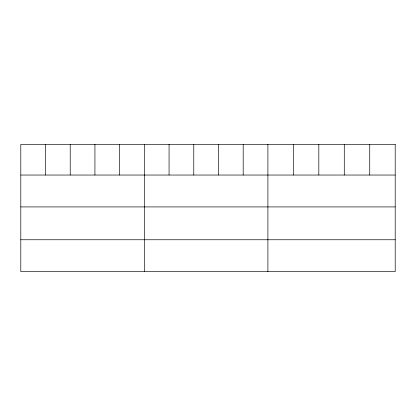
<?xml version="1.0" encoding="UTF-8"?>
<svg xmlns="http://www.w3.org/2000/svg" width="416" height="416" viewBox="0 0 416 416"><rect width="100%" height="100%" fill="white"/><g stroke="black" fill="none" stroke-linecap="round" stroke-linejoin="round"><path stroke-width="0.62" d="M20.8 175.042L395.2 175.042M20.8 206.918L395.2 206.918M20.8 239.756L395.2 239.756M369.741 144.373L369.741 175.042M344.282 144.373L344.282 175.042M318.822 144.373L318.822 175.042M293.363 144.373L293.363 175.042M267.904 144.373L267.904 271.627M243.194 144.373L243.194 175.042M218.483 144.373L218.483 175.042M193.773 144.373L193.773 175.042M169.062 144.373L169.062 175.042M144.352 144.373L144.352 271.627M119.642 144.373L119.642 175.042M94.931 144.373L94.931 175.042M70.221 144.373L70.221 175.042M45.51 144.373L45.51 175.042M395.2 144.373L20.8 144.373L20.8 271.627L395.2 271.627L395.2 144.373"/></g></svg>
